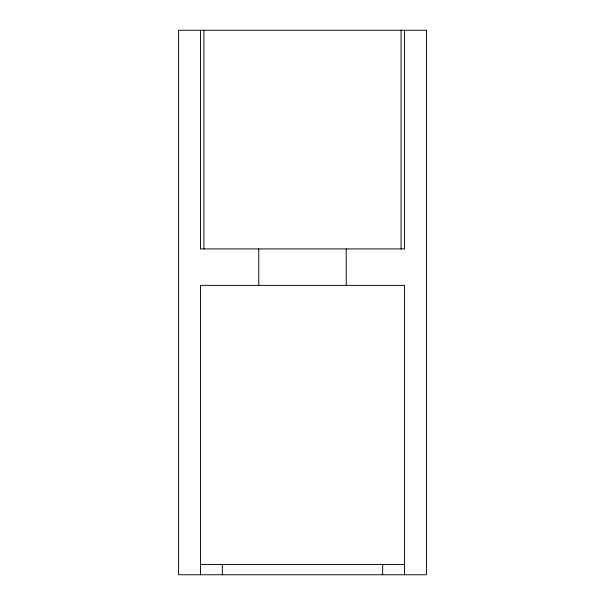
<?xml version="1.0" encoding="UTF-8"?>
<svg xmlns="http://www.w3.org/2000/svg" width="605" height="605" viewBox="0 0 605 605"><rect width="100%" height="100%" fill="white"/><g stroke="black" fill="none" stroke-linecap="round" stroke-linejoin="round"><path stroke-width="0.91" d="M200.452 564.548L404.548 564.548M404.548 30.25L404.548 248.927L200.452 248.927L200.452 30.25M404.548 574.75L404.548 285.371L200.452 285.371L200.452 574.75M401.07 30.25L401.07 248.927M382.678 564.548L382.678 574.75M346.234 248.927L346.234 285.371M258.766 248.927L258.766 285.371M222.322 564.548L222.322 574.75M203.93 30.25L203.93 248.927M426.419 30.25L178.581 30.25L178.581 574.75L426.419 574.75L426.419 30.25"/></g></svg>
